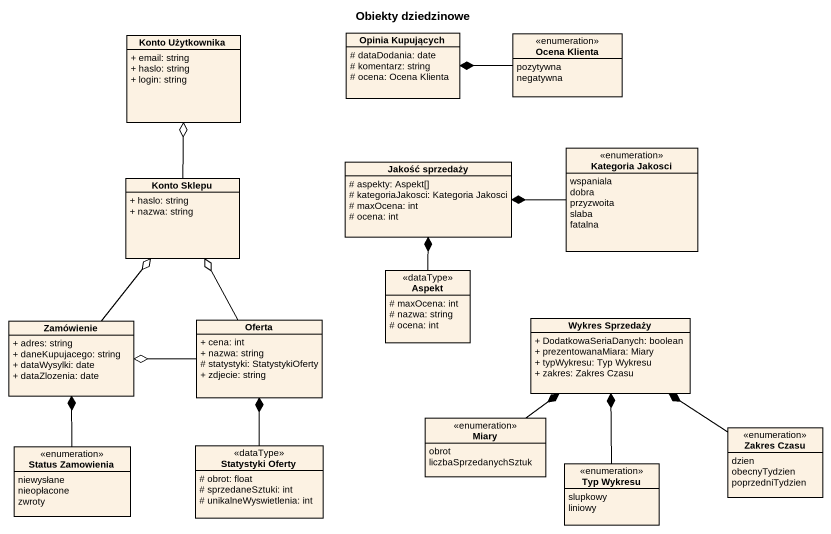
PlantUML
@startuml
title Obiekty dziedzinowe
hide circle
hide empty members
skinparam classAttributeIconSize 0
class "Konto Użytkownika" as Konto_Użytkownika {
  + email: string
  + haslo: string
  + login: string
}
class "Opinia Kupujących" as Opinia_Kupujących {
  # dataDodania: date
  # komentarz: string
  # ocena: Ocena Klienta
}
enum "Ocena Klienta" as Ocena_Klienta {
  pozytywna
  negatywna
}
class "Jakość sprzedaży" as Jakość_sprzedaży {
  # aspekty: Aspekt[]
  # kategoriaJakosci: Kategoria Jakosci
  # maxOcena: int
  # ocena: int
}
enum "Kategoria Jakosci" as Kategoria_Jakosci {
  wspaniala
  dobra
  przyzwoita
  slaba
  fatalna
}
class "Konto Sklepu" as Konto_Sklepu {
  + haslo: string
  + nazwa: string
}
class Aspekt <<dataType>> {
  # maxOcena: int
  # nazwa: string
  # ocena: int
}
class Zamówienie {
  + adres: string
  + daneKupujacego: string
  + dataWysylki: date
  + dataZlozenia: date
}
class Oferta {
  + cena: int
  + nazwa: string
  # statystyki: StatystykiOferty
  + zdjecie: string
}
class "Wykres Sprzedaży" as Wykres_Sprzedaży {
  + DodatkowaSeriaDanych: boolean
  + prezentowanaMiara: Miary
  + typWykresu: Typ Wykresu
  + zakres: Zakres Czasu
}
enum Miary {
  obrot
  liczbaSprzedanychSztuk
}
enum "Zakres Czasu" as Zakres_Czasu {
  dzien
  obecnyTydzien
  poprzedniTydzien
}
enum "Status Zamowienia" as Status_Zamowienia {
  niewysłane
  nieopłacone
  zwroty
}
class "Statystyki Oferty" as Statystyki_Oferty <<dataType>> {
  # obrot: float
  # sprzedaneSztuki: int
  # unikalneWyswietlenia: int
}
enum "Typ Wykresu" as Typ_Wykresu {
  slupkowy
  liniowy
}
Ocena_Klienta -left-* Opinia_Kupujących
Kategoria_Jakosci -left-* Jakość_sprzedaży
Konto_Sklepu -up-o Konto_Użytkownika
Aspekt -up-* Jakość_sprzedaży
Zamówienie -up-o Konto_Sklepu
Oferta -up-o Konto_Sklepu
Oferta -left-o Zamówienie
Miary -up-* Wykres_Sprzedaży
Zakres_Czasu -up-* Wykres_Sprzedaży
Status_Zamowienia -up-* Zamówienie
Statystyki_Oferty -up-* Oferta
Typ_Wykresu -up-* Wykres_Sprzedaży
@enduml
